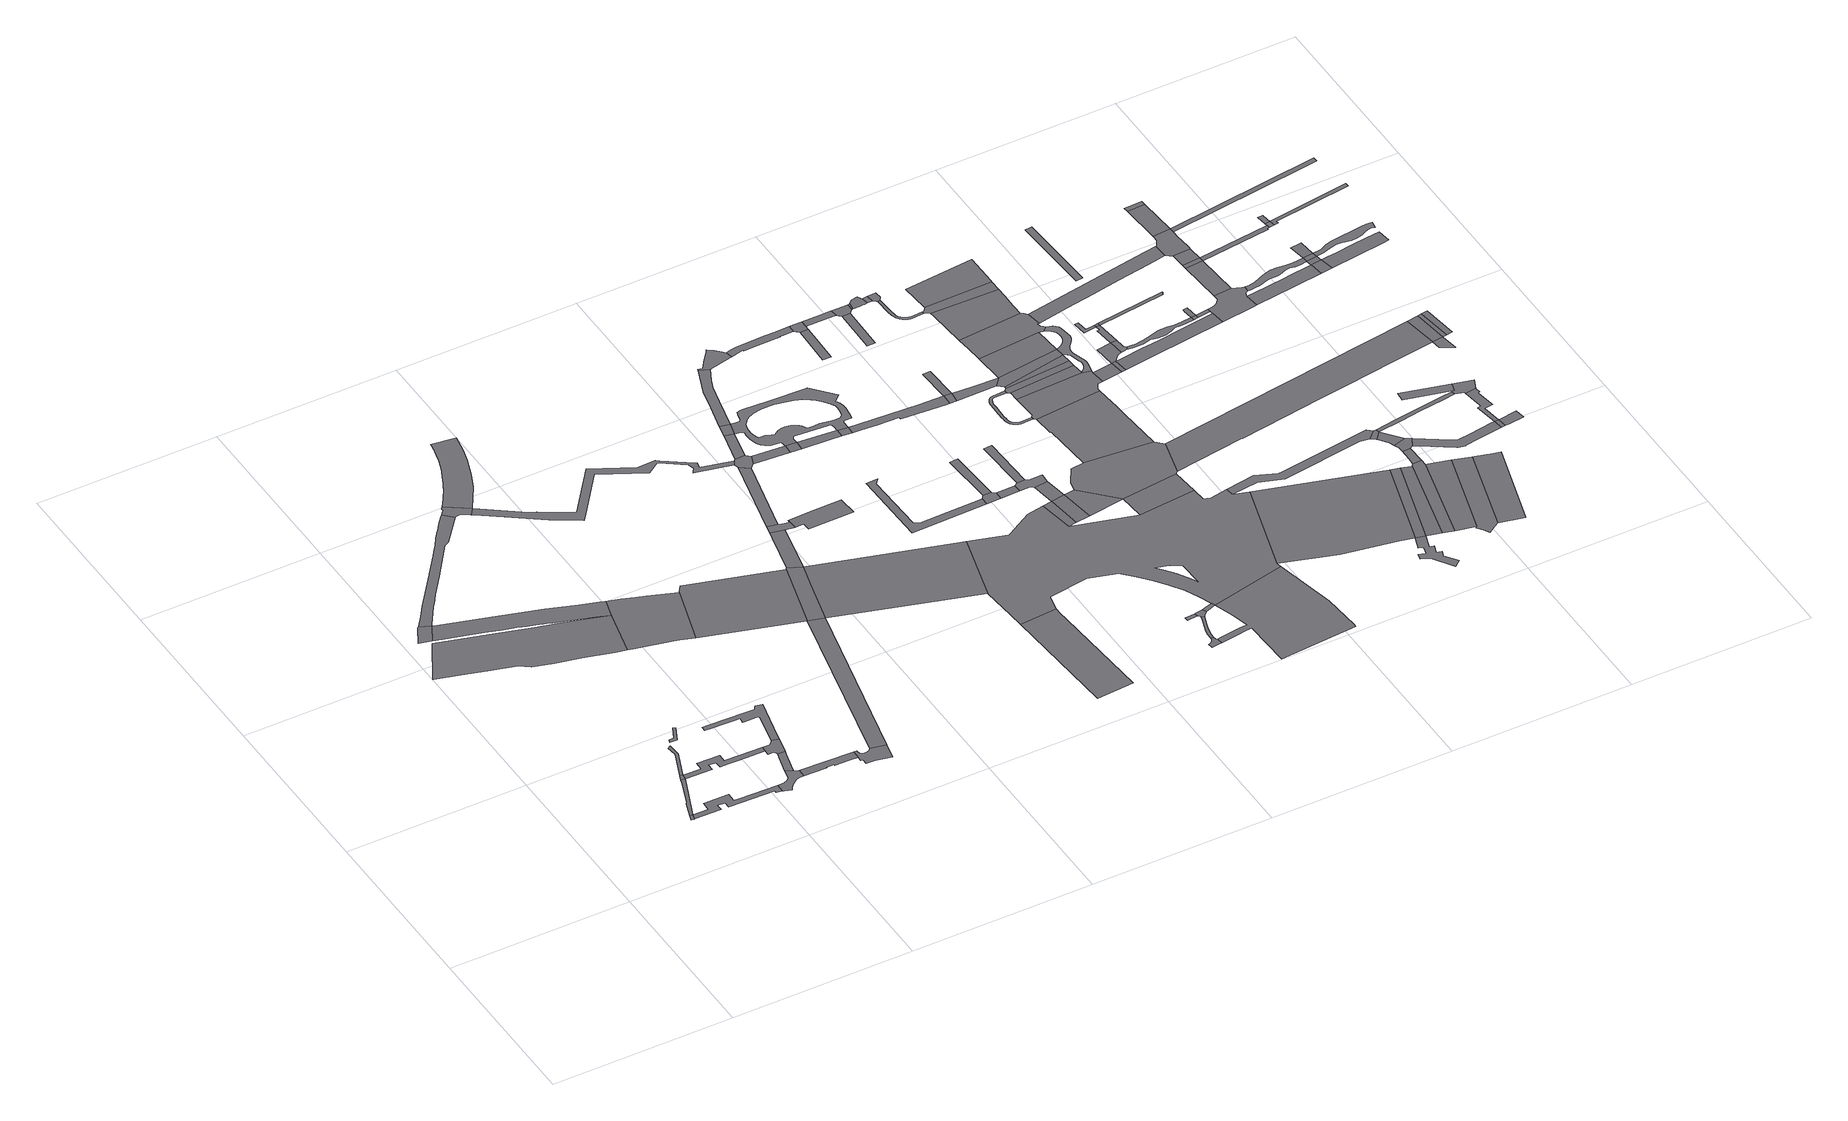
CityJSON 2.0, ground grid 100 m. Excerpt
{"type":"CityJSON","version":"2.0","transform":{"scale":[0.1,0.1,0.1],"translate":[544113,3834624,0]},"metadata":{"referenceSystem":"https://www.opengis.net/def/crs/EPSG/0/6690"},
"CityObjects":{
"road1":{"type":"Road","geometry":[{"type":"MultiSurface","lod":"1","boundaries":[[[0,1,2,3,4]]]}]},
"road2":{"type":"Road","attributes":{"RoadStructureAttribute.sectionType":"1"},"geometry":[{"type":"MultiSurface","lod":"1","boundaries":[[[5,6,7,8,9,10,0,4,11,12]]]}]},
"road3":{"type":"Road","geometry":[{"type":"MultiSurface","lod":"1","boundaries":[[[13,14,15,16,17,18,19]]]}]},
"road4":{"type":"Road","geometry":[{"type":"MultiSurface","lod":"1","boundaries":[[[20,5,12,21]]]}]},
"road5":{"type":"Road","attributes":{"RoadStructureAttribute.sectionType":"1"},"geometry":[{"type":"MultiSurface","lod":"1","boundaries":[[[22,23,24,25,26,4,3,27,28,29,30,31,32,33,34,35]]]}]},
"road6":{"type":"Road","geometry":[{"type":"MultiSurface","lod":"1","boundaries":[[[36,37,38,39,20,21]]]}]},
"road7":{"type":"Road","attributes":{"function":"2","RoadStructureAttribute.sectionType":"7"},"geometry":[{"type":"MultiSurface","lod":"1","boundaries":[[[40,41,42,43,44,45,46,47,48,49,50,51,52,53,54,55,56,57]]]}]},
"road8":{"type":"Road","geometry":[{"type":"MultiSurface","lod":"1","boundaries":[[[58,59,60,61,62,63]]]}]},
"road9":{"type":"Road","attributes":{"RoadStructureAttribute.sectionType":"1"},"geometry":[{"type":"MultiSurface","lod":"1","boundaries":[[[64,65,66,67,68,69,70,21,12,71,72,73,74,75,76,77,78]]]}]},
"road10":{"type":"Road","attributes":{"RoadStructureAttribute.sectionType":"1"},"geometry":[{"type":"MultiSurface","lod":"1","boundaries":[[[79,80,81,82,83,84,85,86,87,88,89,90,91,92,93,94,19,18,95,96,97,98,99,100,101,102,103,104,105,106,107,108]]]}]},
"road11":{"type":"Road","attributes":{"function":"2","RoadStructureAttribute.sectionType":"7"},"geometry":[{"type":"MultiSurface","lod":"1","boundaries":[[[109,110,111,112,113,114,115,18,17,116,117,118,119,120,121,122,123,124,125,126,127,128,129,57,130]]]}]},
"road12":{"type":"Road","geometry":[{"type":"MultiSurface","lod":"1","boundaries":[[[131,132,133,134,35,34,135,136,137,138,139,140,141,142,143,144,145]]]}]},
"road13":{"type":"Road","attributes":{"RoadStructureAttribute.sectionType":"1"},"geometry":[{"type":"MultiSurface","lod":"1","boundaries":[[[146,147,131,145,148,149]]]}]},
"road14":{"type":"Road","attributes":{"RoadStructureAttribute.sectionType":"1"},"geometry":[{"type":"MultiSurface","lod":"1","boundaries":[[[150,151,152,153,154,155,156,157,158,159,160,161,162,163,164,165,166,167,168,169]]]}]},
"road15":{"type":"Road","geometry":[{"type":"MultiSurface","lod":"1","boundaries":[[[168,170,171,78,77,172,173,174,175,146,149,169]]]}]},
"road16":{"type":"Road","attributes":{"RoadStructureAttribute.sectionType":"1"},"geometry":[{"type":"MultiSurface","lod":"1","boundaries":[[[143,142,176,177,178,179,180,181,182]]]}]},
"road17":{"type":"Road","geometry":[{"type":"MultiSurface","lod":"1","boundaries":[[[183,184,185,186,187,79,108,188,189,190,191,192,193,194,195]]]}]},
"road18":{"type":"Road","geometry":[{"type":"MultiSurface","lod":"1","boundaries":[[[196,197,198,199,130,57,56,200,201,202,203,204]]]}]},
"road19":{"type":"Road","geometry":[{"type":"MultiSurface","lod":"1","boundaries":[[[205,206,207,208,209,210,211,212,182,181,213,214,215,216,217,218,219]]]}]},
"road20":{"type":"Road","attributes":{"RoadStructureAttribute.sectionType":"1"},"geometry":[{"type":"MultiSurface","lod":"1","boundaries":[[[220,221,222,223,224,225,226,227,228,229,230,231,232,233,234,183,195,235,236,237,238,239,240,241]]]}]},
"road21":{"type":"Road","attributes":{"RoadStructureAttribute.sectionType":"1"},"geometry":[{"type":"MultiSurface","lod":"1","boundaries":[[[242,219,218,243]]]}]},
"road22":{"type":"Road","attributes":{"RoadStructureAttribute.sectionType":"1"},"geometry":[{"type":"MultiSurface","lod":"1","boundaries":[[[244,204,203,242,245]]]}]},
"road23":{"type":"Road","attributes":{"RoadStructureAttribute.sectionType":"1"},"geometry":[{"type":"MultiSurface","lod":"1","boundaries":[[[246,247,248,249,250,251,252,253,254,255,195,194,256,257,258,259,260,261,262,263,264,265,266,267,268,269,270]]]}]},
"road24":{"type":"Road","geometry":[{"type":"MultiSurface","lod":"1","boundaries":[[[271,272,273,245,242,243,274,275,276]]]}]},
"road25":{"type":"Road","attributes":{"RoadStructureAttribute.sectionType":"1"},"geometry":[{"type":"MultiSurface","lod":"1","boundaries":[[[277,278,279,271,276,280,281]]]}]},
"road26":{"type":"Road","geometry":[{"type":"MultiSurface","lod":"1","boundaries":[[[282,283,278,277,281,284,285,286,287,288,289]]]}]},
"road27":{"type":"Road","attributes":{"RoadStructureAttribute.sectionType":"1"},"geometry":[{"type":"MultiSurface","lod":"1","boundaries":[[[290,283,282,289,291]]]}]},
"road28":{"type":"Road","geometry":[{"type":"MultiSurface","lod":"1","boundaries":[[[292,276,275,274,243,293,294]]]}]},
"road29":{"type":"Road","attributes":{"RoadStructureAttribute.sectionType":"1"},"geometry":[{"type":"MultiSurface","lod":"1","boundaries":[[[295,296,297,298,299,286,285]]]}]},
"road30":{"type":"Road","geometry":[{"type":"MultiSurface","lod":"1","boundaries":[[[300,301,302,270,269,303,290,291,304,305,306,307]]]}]},
"road31":{"type":"Road","attributes":{"RoadStructureAttribute.sectionType":"1"},"geometry":[{"type":"MultiSurface","lod":"1","boundaries":[[[308,301,300,309]]]}]},
"road32":{"type":"Road","attributes":{"function":"3","RoadStructureAttribute.sectionType":"1"},"geometry":[{"type":"MultiSurface","lod":"1","boundaries":[[[310,311,312,313,314,315,316]]]}]},
"road33":{"type":"Road","geometry":[{"type":"MultiSurface","lod":"1","boundaries":[[[317,308,309,318]]]}]},
"road34":{"type":"Road","attributes":{"RoadStructureAttribute.sectionType":"1"},"geometry":[{"type":"MultiSurface","lod":"1","boundaries":[[[307,306,319,320]]]}]},
"road35":{"type":"Road","geometry":[{"type":"MultiSurface","lod":"1","boundaries":[[[320,319,321,322]]]}]},
"road36":{"type":"Road","attributes":{"RoadStructureAttribute.sectionType":"1"},"geometry":[{"type":"MultiSurface","lod":"1","boundaries":[[[323,324,325,317,318,326,327,328,329,330]]]}]},
"road37":{"type":"Road","attributes":{"RoadStructureAttribute.sectionType":"1"},"geometry":[{"type":"MultiSurface","lod":"1","boundaries":[[[331,322,321,332,333,334]]]}]},
"road38":{"type":"Road","attributes":{"RoadStructureAttribute.sectionType":"1"},"geometry":[{"type":"MultiSurface","lod":"1","boundaries":[[[335,336,337,338,339,340,341,342,343,344,345,346,347,348,349,350,351,352,353,354,355,356,318,309,357,358,359,360,361,362,363,364,365,366,367,368,320,322,369,370,371,372,373,374,375,334,376],[377,378,379,380,381,382,383,384,385,386,387,388,389,390,391,392,393,394,395,396,397,398,399,400,401,402,403,404,405,406,407,408,409,410,411,412,413,414,415,416,417,418,419,420,421,422,423,424,425,426,427,428,429,430,431,432,433,434]]]}]},
"road39":{"type":"Road","attributes":{"RoadStructureAttribute.sectionType":"1"},"geometry":[{"type":"MultiSurface","lod":"1","boundaries":[[[435,436,437,438,439,440,441,442,443,444]]]}]},
"road40":{"type":"Road","geometry":[{"type":"MultiSurface","lod":"1","boundaries":[[[445,446,447,448,449,323,330,450,451,452,453,454]]]}]},
"road41":{"type":"Road","geometry":[{"type":"MultiSurface","lod":"1","boundaries":[[[334,333,455,376]]]}]},
"road42":{"type":"Road","geometry":[{"type":"MultiSurface","lod":"1","boundaries":[[[456,457,458,459,460,461,462,463,464,465,466,467,468]]]}]},
"road43":{"type":"Road","geometry":[{"type":"MultiSurface","lod":"1","boundaries":[[[469,470,444,443,471,472]]]}]},
"road44":{"type":"Road","attributes":{"RoadStructureAttribute.sectionType":"1"},"geometry":[{"type":"MultiSurface","lod":"1","boundaries":[[[473,474,475,476,477,456,468,478,479,480,481,482]]]}]},
"road45":{"type":"Road","attributes":{"RoadStructureAttribute.sectionType":"1"},"geometry":[{"type":"MultiSurface","lod":"1","boundaries":[[[483,484,485,486]]]}]},
"road46":{"type":"Road","attributes":{"RoadStructureAttribute.sectionType":"1"},"geometry":[{"type":"MultiSurface","lod":"1","boundaries":[[[487,488,470,469]]]}]},
"road47":{"type":"Road","geometry":[{"type":"MultiSurface","lod":"1","boundaries":[[[489,490,483,486,491,473,482,492,493,494]]]}]},
"road48":{"type":"Road","attributes":{"RoadStructureAttribute.sectionType":"1"},"geometry":[{"type":"MultiSurface","lod":"1","boundaries":[[[495,496,497,498,452,451,499,500,501,502,503,504,505,506,507,508]]]}]},
"road49":{"type":"Road","attributes":{"RoadStructureAttribute.sectionType":"1"},"geometry":[{"type":"MultiSurface","lod":"1","boundaries":[[[509,472,471,510]]]}]},
"road50":{"type":"Road","geometry":[{"type":"MultiSurface","lod":"1","boundaries":[[[511,512,489,494,513]]]}]},
"road51":{"type":"Road","geometry":[{"type":"MultiSurface","lod":"1","boundaries":[[[514,515,516,517,518]]]}]},
"road52":{"type":"Road","attributes":{"RoadStructureAttribute.sectionType":"1"},"geometry":[{"type":"MultiSurface","lod":"1","boundaries":[[[519,520,376,455,521,522,523,524,525,526,527]]]}]},
"road53":{"type":"Road","geometry":[{"type":"MultiSurface","lod":"1","boundaries":[[[528,529,530,516,515,531,532,533,534,294,293,535,314,313,536,537,538,539,540,541,542,543,544,511,513,545,546,547,548,549,550],[551,552,553,554,555,556,557,558]]]}]},
"road54":{"type":"Road","geometry":[{"type":"MultiSurface","lod":"1","boundaries":[[[559,514,518,560]]]}]},
"road55":{"type":"Road","geometry":[{"type":"MultiSurface","lod":"1","boundaries":[[[561,562,563,564,509,510,565,566,567]]]}]},
"road56":{"type":"Road","attributes":{"RoadStructureAttribute.sectionType":"1"},"geometry":[{"type":"MultiSurface","lod":"1","boundaries":[[[568,569,564,563]]]}]},
"road57":{"type":"Road","attributes":{"RoadStructureAttribute.sectionType":"1"},"geometry":[{"type":"MultiSurface","lod":"1","boundaries":[[[567,566,514,559]]]}]},
"road58":{"type":"Road","geometry":[{"type":"MultiSurface","lod":"1","boundaries":[[[570,571,572,573]]]}]},
"road59":{"type":"Road","geometry":[{"type":"MultiSurface","lod":"1","boundaries":[[[508,507,570,573,574,575]]]}]},
"road60":{"type":"Road","geometry":[{"type":"MultiSurface","lod":"1","boundaries":[[[576,577,545,513,578,579,580,581,582,583,584,585,465,464,586,587,588,589,590,591,592]]]}]},
"road61":{"type":"Road","attributes":{"function":"3","RoadStructureAttribute.sectionType":"1"},"geometry":[{"type":"MultiSurface","lod":"1","boundaries":[[[593,559,560,594]]]}]},
"road62":{"type":"Road","attributes":{"RoadStructureAttribute.sectionType":"1"},"geometry":[{"type":"MultiSurface","lod":"1","boundaries":[[[595,596,575,574,597,598,599,600]]]}]},
"road63":{"type":"Road","geometry":[{"type":"MultiSurface","lod":"1","boundaries":[[[527,526,601,602]]]}]},
"road64":{"type":"Road","geometry":[{"type":"MultiSurface","lod":"1","boundaries":[[[603,604,605,527,602]]]}]},
"road65":{"type":"Road","geometry":[{"type":"MultiSurface","lod":"1","boundaries":[[[606,607,608,609]]]}]},
"road66":{"type":"Road","geometry":[{"type":"MultiSurface","lod":"1","boundaries":[[[600,599,606,609,610,611]]]}]},
"road67":{"type":"Road","attributes":{"RoadStructureAttribute.sectionType":"1"},"geometry":[{"type":"MultiSurface","lod":"1","boundaries":[[[612,613,614,615,616,617,618,619,620,621,622,623,624,625,626,627,628,629,630,631,632,633,634,635,636,637,638,639,640,641,642,643,644,645,646,647,648,649,650,651,652,653,654,655,656,657]]]}]},
"road68":{"type":"Road","attributes":{"RoadStructureAttribute.sectionType":"1"},"geometry":[{"type":"MultiSurface","lod":"1","boundaries":[[[658,602,601,659,660]]]}]},
"road69":{"type":"Road","attributes":{"RoadStructureAttribute.sectionType":"1"},"geometry":[{"type":"MultiSurface","lod":"1","boundaries":[[[611,610,661,662]]]}]},
"road70":{"type":"Road","geometry":[{"type":"MultiSurface","lod":"1","boundaries":[[[663,594,530,529]]]}]},
"road71":{"type":"Road","geometry":[{"type":"MultiSurface","lod":"1","boundaries":[[[664,665,666,593,594,663,667,668,669,670]]]}]},
"road72":{"type":"Road","geometry":[{"type":"MultiSurface","lod":"1","boundaries":[[[671,672,673,674,662,661,675,676,677,678,679]]]}]},
"road73":{"type":"Road","attributes":{"RoadStructureAttribute.sectionType":"1"},"geometry":[{"type":"MultiSurface","lod":"1","boundaries":[[[680,679,678,681,682,683]]]}]},
"road74":{"type":"Road","geometry":[{"type":"MultiSurface","lod":"1","boundaries":[[[684,680,683,685,686,687,688,689,690,691,692,693,694]]]}]},
"road75":{"type":"Road","attributes":{"RoadStructureAttribute.sectionType":"1"},"geometry":[{"type":"MultiSurface","lod":"1","boundaries":[[[695,696,697,698,699,700,701,702,664,670]]]}]},
"road76":{"type":"Road","attributes":{"RoadStructureAttribute.sectionType":"1"},"geometry":[{"type":"MultiSurface","lod":"1","boundaries":[[[703,704,705,706,707,708,709,710,711,712,690,689,713,714,715,716,717,718,719,720,721,722,723,724]]]}]},
"road77":{"type":"Road","geometry":[{"type":"MultiSurface","lod":"1","boundaries":[[[725,726,727,635,634,698,697,728,729,730,731,732]]]}]},
"road78":{"type":"Road","attributes":{"RoadStructureAttribute.sectionType":"1"},"geometry":[{"type":"MultiSurface","lod":"1","boundaries":[[[733,734,735,726,725]]]}]},
"road79":{"type":"Road","geometry":[{"type":"MultiSurface","lod":"1","boundaries":[[[736,737,612,657,735,734]]]}]},
"road80":{"type":"Road","attributes":{"RoadStructureAttribute.sectionType":"1"},"geometry":[{"type":"MultiSurface","lod":"1","boundaries":[[[738,660,659,739,740,741]]]}]},
"road81":{"type":"Road","attributes":{"RoadStructureAttribute.sectionType":"1"},"geometry":[{"type":"MultiSurface","lod":"1","boundaries":[[[741,740,742,737,736]]]}]},
"road82":{"type":"Road","attributes":{"RoadStructureAttribute.sectionType":"1"},"geometry":[{"type":"MultiSurface","lod":"1","boundaries":[[[743,744,660,738]]]}]},
"road83":{"type":"Road","geometry":[{"type":"MultiSurface","lod":"1","boundaries":[[[745,746,747,748,749,744,743,750,751,752,753,754,755,756]]]}]},
"road84":{"type":"Road","attributes":{"RoadStructureAttribute.sectionType":"1"},"geometry":[{"type":"MultiSurface","lod":"1","boundaries":[[[757,758,759,760,748,747,761,762,763]]]}]},
"road85":{"type":"Road","geometry":[{"type":"MultiSurface","lod":"1","boundaries":[[[764,765,766,767,724,723,768,769,770,757,763,771]]]}]},
"road86":{"type":"Road","attributes":{"RoadStructureAttribute.sectionType":"1"},"geometry":[{"type":"MultiSurface","lod":"1","boundaries":[[[772,773,774,775,764,771]]]}]},
"road87":{"type":"Road","attributes":{"function":"2","RoadStructureAttribute.sectionType":"1"},"geometry":[{"type":"MultiSurface","lod":"1","boundaries":[[[547,546,776,777,778,779]]]}]},
"road88":{"type":"Road","geometry":[{"type":"MultiSurface","lod":"1","boundaries":[[[780,731,730,781]]]}]},
"road89":{"type":"Road","geometry":[{"type":"MultiSurface","lod":"1","boundaries":[[[782,783,784,785,786,787,788,789,790,791,792,793,794,795,796,797,798,751,750,799,800,801,802,803,804,805,806,807,738,741,808,809,810,811,812,813,814,815,725,732]]]}]},
"road90":{"type":"Road","geometry":[{"type":"MultiSurface","lod":"1","boundaries":[[[816,780,781,817]]]}]},
"road91":{"type":"Road","geometry":[{"type":"MultiSurface","lod":"1","boundaries":[[[778,818,819,820,821,822,823,824,825,826,827,828,829,830,831]]]}]},
"road92":{"type":"Road","attributes":{"RoadStructureAttribute.sectionType":"1"},"geometry":[{"type":"MultiSurface","lod":"1","boundaries":[[[832,833,780,816,834,835,836,837]]]}]},
"road93":{"type":"Road","attributes":{"RoadStructureAttribute.sectionType":"1"},"geometry":[{"type":"MultiSurface","lod":"1","boundaries":[[[838,839,840,841,549,548,842,843,844,845,846]]]}]},
"road94":{"type":"Road","geometry":[{"type":"MultiSurface","lod":"1","boundaries":[[[847,848,849,850,851,852]]]}]},
"road95":{"type":"Road","geometry":[{"type":"MultiSurface","lod":"1","boundaries":[[[853,854,855,832,837,856,857,858]]]}]},
"road96":{"type":"Road","attributes":{"RoadStructureAttribute.sectionType":"1"},"geometry":[{"type":"MultiSurface","lod":"1","boundaries":[[[859,851,860,861,832,855]]]}]},
"road97":{"type":"Road","geometry":[{"type":"MultiSurface","lod":"1","boundaries":[[[862,852,851,859]]]}]},
"road98":{"type":"Road","geometry":[{"type":"MultiSurface","lod":"1","boundaries":[[[779,778,831,863]]]}]},
"road99":{"type":"Road","attributes":{"function":"2","RoadStructureAttribute.sectionType":"1"},"geometry":[{"type":"MultiSurface","lod":"1","boundaries":[[[863,831,864,865]]]}]},
"road100":{"type":"Road","attributes":{"RoadStructureAttribute.sectionType":"1"},"geometry":[{"type":"MultiSurface","lod":"1","boundaries":[[[866,867,868,869,870,871,816,817,872,873]]]}]},
"road101":{"type":"Road","attributes":{"RoadStructureAttribute.sectionType":"1"},"geometry":[{"type":"MultiSurface","lod":"1","boundaries":[[[874,875,876,877,878,879,880,881,882,883,884,885,858,857,886,887,888,889,890,891,892,893,894,895,896,897,898,899,900]]]}]},
"road102":{"type":"Road","geometry":[{"type":"MultiSurface","lod":"1","boundaries":[[[901,902,865,864,903,904]]]}]},
"road103":{"type":"Road","attributes":{"RoadStructureAttribute.sectionType":"1"},"geometry":[{"type":"MultiSurface","lod":"1","boundaries":[[[905,906,907,908,862,859]]]}]},
"road104":{"type":"Road","attributes":{"RoadStructureAttribute.sectionType":"1"},"geometry":[{"type":"MultiSurface","lod":"1","boundaries":[[[909,910,911,756,755,912,913,914,915,916,917,918,919,920,921]]]}]},
"road105":{"type":"Road","attributes":{"RoadStructureAttribute.sectionType":"1"},"geometry":[{"type":"MultiSurface","lod":"1","boundaries":[[[922,923,924,925]]]}]},
"road106":{"type":"Road","attributes":{"function":"2","RoadStructureAttribute.sectionType":"1"},"geometry":[{"type":"MultiSurface","lod":"1","boundaries":[[[904,903,926,927]]]}]},
"road107":{"type":"Road","attributes":{"function":"3","RoadStructureAttribute.sectionType":"1"},"geometry":[{"type":"MultiSurface","lod":"1","boundaries":[[[928,669,668,929,930,931,932,933,934,935,936,937,938]]]}]},
"road108":{"type":"Road","geometry":[{"type":"MultiSurface","lod":"1","boundaries":[[[939,846,845,940,941]]]}]},
"road109":{"type":"Road","attributes":{"RoadStructureAttribute.sectionType":"1"},"geometry":[{"type":"MultiSurface","lod":"1","boundaries":[[[942,943,944,945,902,901]]]}]},
"road110":{"type":"Road","geometry":[{"type":"MultiSurface","lod":"1","boundaries":[[[927,926,946,947,948,949,950,951]]]}]},
"road111":{"type":"Road","attributes":{"RoadStructureAttribute.sectionType":"1"},"geometry":[{"type":"MultiSurface","lod":"1","boundaries":[[[941,940,952,953,954,955]]]}]},
"road112":{"type":"Road","geometry":[{"type":"MultiSurface","lod":"1","boundaries":[[[956,874,900,957]]]}]},
"road113":{"type":"Road","geometry":[{"type":"MultiSurface","lod":"1","boundaries":[[[958,959,960,961,874,956]]]}]},
"road114":{"type":"Road","geometry":[{"type":"MultiSurface","lod":"1","boundaries":[[[962,955,954,963,964,943,942,965,966]]]}]},
"road115":{"type":"Road","attributes":{"RoadStructureAttribute.sectionType":"1"},"geometry":[{"type":"MultiSurface","lod":"1","boundaries":[[[967,956,957,968]]]}]},
"road116":{"type":"Road","attributes":{"function":"2","RoadStructureAttribute.sectionType":"1"},"geometry":[{"type":"MultiSurface","lod":"1","boundaries":[[[969,970,951,950,971,972]]]}]},
"road117":{"type":"Road","geometry":[{"type":"MultiSurface","lod":"1","boundaries":[[[973,974,975,976,977,978,979,980,967,968,866,873,981,982,983,984,985,986,987,988,989,990]]]}]},
"road118":{"type":"Road","attributes":{"RoadStructureAttribute.sectionType":"1"},"geometry":[{"type":"MultiSurface","lod":"1","boundaries":[[[991,992,993,994,939,941,995,996,997,998]]]}]},
"road119":{"type":"Road","attributes":{"RoadStructureAttribute.sectionType":"1"},"geometry":[{"type":"MultiSurface","lod":"1","boundaries":[[[999,1000,1001,1002,1003,1004,1005,966,965,1006,1007,1008,1009,1010,1011,1012,1013,1014]]]}]},
"road120":{"type":"Road","attributes":{"RoadStructureAttribute.sectionType":"1"},"geometry":[{"type":"MultiSurface","lod":"1","boundaries":[[[1015,1016,975,974]]]}]},
"road121":{"type":"Road","geometry":[{"type":"MultiSurface","lod":"1","boundaries":[[[1017,1018,1016,1015]]]}]},
"road122":{"type":"Road","attributes":{"RoadStructureAttribute.sectionType":"1"},"geometry":[{"type":"MultiSurface","lod":"1","boundaries":[[[1019,1020,1018,1017]]]}]},
"road123":{"type":"Road","geometry":[{"type":"MultiSurface","lod":"1","boundaries":[[[1021,1022,1023,1024,1025,909,921,1026,1020,1019,1027,1028,1029,1030]]]}]},
"road124":{"type":"Road","attributes":{"RoadStructureAttribute.sectionType":"1"},"geometry":[{"type":"MultiSurface","lod":"1","boundaries":[[[1031,1032,1033,1034,1035,1036]]]}]},
"road125":{"type":"Road","attributes":{"RoadStructureAttribute.sectionType":"1"},"geometry":[{"type":"MultiSurface","lod":"1","boundaries":[[[1037,1038,1022,1021]]]}]},
"road126":{"type":"Road","geometry":[{"type":"MultiSurface","lod":"1","boundaries":[[[1039,1040,1038,1037]]]}]},
"road127":{"type":"Road","geometry":[{"type":"MultiSurface","lod":"1","boundaries":[[[1041,1014,1013,1042]]]}]},
"road128":{"type":"Road","attributes":{"RoadStructureAttribute.sectionType":"1"},"geometry":[{"type":"MultiSurface","lod":"1","boundaries":[[[1043,1044,1045,1046,1047,986,985,1048,1049,1050]]]}]},
"road129":{"type":"Road","attributes":{"RoadStructureAttribute.sectionType":"1"},"geometry":[{"type":"MultiSurface","lod":"1","boundaries":[[[1051,1052,1053,1054,1055,1056,1057,1058,1059,1060,1061,1014,1041]]]}]},
"road130":{"type":"Road","geometry":[{"type":"MultiSurface","lod":"1","boundaries":[[[1062,1063,1064,1065,1041,1042]]]}]},
"road131":{"type":"Road","attributes":{"RoadStructureAttribute.sectionType":"1"},"geometry":[{"type":"MultiSurface","lod":"1","boundaries":[[[1066,1067,1068,1069,1070,1071,1072,1073,1074,990,989,1075,1076,1077,1078,1079,1080,1081,1082,1083,1084,1085,1086,1087,1088,1089,1090]]]}]},
"road132":{"type":"Road","geometry":[{"type":"MultiSurface","lod":"1","boundaries":[[[1036,1035,991,998,1091,1058,1057,1092]]]}]},
"road133":{"type":"Road","attributes":{"RoadStructureAttribute.sectionType":"1"},"geometry":[{"type":"MultiSurface","lod":"1","boundaries":[[[1093,1017,1015,1094,1095,1096]]]}]},
"road134":{"type":"Road","geometry":[{"type":"MultiSurface","lod":"1","boundaries":[[[1097,1098,1099,938]]]}]},
"road135":{"type":"Road","geometry":[{"type":"MultiSurface","lod":"1","boundaries":[[[1100,1043,1050,1101]]]}]},
"road136":{"type":"Road","geometry":[{"type":"MultiSurface","lod":"1","boundaries":[[[1102,928,938,1099]]]}]},
"road137":{"type":"Road","geometry":[{"type":"MultiSurface","lod":"1","boundaries":[[[1103,1089,1043,1100]]]}]},
"road138":{"type":"Road","geometry":[{"type":"MultiSurface","lod":"1","boundaries":[[[1104,1090,1089,1103]]]}]},
"road139":{"type":"Road","geometry":[{"type":"MultiSurface","lod":"1","boundaries":[[[1105,1106,1090,1104]]]}]},
"road140":{"type":"Road","attributes":{"function":"3","RoadStructureAttribute.sectionType":"1"},"geometry":[{"type":"MultiSurface","lod":"1","boundaries":[[[1107,1102,1099,1108,1109]]]}]},
"road141":{"type":"Road","geometry":[{"type":"MultiSurface","lod":"1","boundaries":[[[1110,1111,1093,1096,1112]]]}]},
"road142":{"type":"Road","geometry":[{"type":"MultiSurface","lod":"1","boundaries":[[[1113,1114,1111,1110]]]}]},
"road143":{"type":"Road","attributes":{"RoadStructureAttribute.sectionType":"1"},"geometry":[{"type":"MultiSurface","lod":"1","boundaries":[[[1115,1107,1109,1116]]]}]},
"road144":{"type":"Road","attributes":{"RoadStructureAttribute.sectionType":"1"},"geometry":[{"type":"MultiSurface","lod":"1","boundaries":[[[1117,1021,1030,1118,1119]]]}]},
"road145":{"type":"Road","attributes":{"RoadStructureAttribute.sectionType":"1"},"geometry":[{"type":"MultiSurface","lod":"1","boundaries":[[[1120,1121,1122,1123,1124,1125,1126,1100,1101,1127,1128]]]}]},
"road146":{"type":"Road","attributes":{"RoadStructureAttribute.sectionType":"1"},"geometry":[{"type":"MultiSurface","lod":"1","boundaries":[[[1129,1130,1131,1132,1133,1104,1103,1134,1135,1136,1137,1138,1139,1140,1141,1142,1143,1144,1145,1146,1147,1148]]]}]},
"road147":{"type":"Road","attributes":{"RoadStructureAttribute.sectionType":"1"},"geometry":[{"type":"MultiSurface","lod":"1","boundaries":[[[1149,1110,1112,1150,1151,1152]]]}]}
},
"vertices":[
[573,415,0],[562,381,0],[576,376,0],[580,380,0],[589,410,0],
[667,664,0],[662,646,0],[624,547,0],[608,505,0],[602,498,0],[585,451,0],[644,546,0],[690,661,0],
[135,2284,0],[133,2281,0],[132,2279,0],[76,2178,0],[143,2161,0],[198,2260,0],[140,2284,0],
[680,697,0],[694,691,0],
[849,403,0],[813,404,0],[814,455,0],[676,459,0],[674,408,0],[726,376,0],[726,412,0],[768,411,0],[767,375,0],[838,373,0],[1019,368,0],[1021,353,0],[1051,350,0],[1052,397,0],
[754,838,0],[749,911,0],[732,898,0],[739,843,0],
[888,1926,0],[733,1972,0],[640,1998,0],[409,2064,0],[136,2143,0],[133,2143,0],[3,1909,0],[7,1908,0],[139,1870,0],[265,1834,0],[410,1793,0],[464,1753,0],[571,1722,0],[633,1709,0],[706,1692,0],[868,1649,0],[927,1635,0],[988,1898,0],
[841,1014,0],[827,1020,0],[794,953,0],[767,952,0],[760,933,0],[803,933,0],
[1004,682,0],[932,684,0],[920,685,0],[922,730,0],[797,734,0],[795,688,0],[698,691,0],[838,657,0],[838,694,0],[880,691,0],[881,656,0],[926,655,0],[983,653,0],[1128,649,0],[1129,679,0],
[653,2956,0],[639,2940,0],[621,2920,0],[605,2900,0],[577,2864,0],[561,2846,0],[550,2830,0],[542,2819,0],[510,2771,0],[494,2750,0],[463,2710,0],[379,2600,0],[376,2595,0],[230,2408,0],[185,2346,0],[142,2287,0],[200,2264,0],[203,2269,0],[224,2300,0],[273,2375,0],[291,2400,0],[306,2420,0],[328,2451,0],[414,2563,0],[477,2648,0],[549,2745,0],[561,2752,0],[577,2762,0],[612,2802,0],[700,2907,0],
[1015,2002,0],[1003,2006,0],[991,2010,0],[894,2043,0],[737,2098,0],[453,2183,0],[206,2257,0],[193,2148,0],[293,2120,0],[395,2090,0],[482,2063,0],[562,2040,0],[572,2037,0],[594,2030,0],[636,2016,0],[687,1999,0],[712,1991,0],[715,1989,0],[749,1976,0],[903,1927,0],[938,1916,0],[1017,2002,0],
[1137,474,0],[1125,421,0],[1111,406,0],[1088,396,0],[1059,345,0],[1096,331,0],[1106,348,0],[1121,364,0],[1140,379,0],[1155,389,0],[1173,394,0],[1197,397,0],[1198,442,0],[1183,447,0],[1175,457,0],
[1169,599,0],[1162,572,0],[1204,578,0],[1209,597,0],
[1237,722,0],[1291,958,0],[1254,964,0],[1248,957,0],[1239,944,0],[1190,946,0],[992,953,0],[953,954,0],[952,927,0],[986,926,0],[1065,923,0],[1115,921,0],[1143,919,0],[1141,889,0],[1149,888,0],[1216,887,0],[1228,884,0],[1231,875,0],[1193,702,0],[1231,693,0],
[1185,689,0],[1170,678,0],[1128,621,0],[1141,619,0],[1156,619,0],[1169,611,0],
[1322,392,0],[1322,397,0],[1367,398,0],[1367,390,0],[1442,387,0],[1493,385,0],[1495,431,0],
[684,3005,0],[676,2995,0],[673,2990,0],[675,2982,0],[662,2966,0],[706,2910,0],[712,2911,0],[720,2913,0],[730,2912,0],[739,2910,0],[744,2907,0],[776,2884,0],[803,2922,0],
[1318,1897,0],[1209,1937,0],[1158,1955,0],[1090,1978,0],[957,1628,0],[1154,1581,0],[1183,1572,0],[1259,1549,0],[1358,1882,0],
[1574,414,0],[1566,403,0],[1553,398,0],[1538,398,0],[1526,400,0],[1521,404,0],[1515,407,0],[1513,430,0],[1493,357,0],[1506,357,0],[1506,327,0],[1554,323,0],[1639,305,0],[1659,396,0],[1576,415,0],
[868,3436,0],[866,3426,0],[862,3398,0],[859,3382,0],[848,3338,0],[843,3318,0],[842,3313,0],[830,3277,0],[816,3240,0],[794,3196,0],[789,3184,0],[770,3148,0],[745,3098,0],[730,3074,0],[715,3050,0],[844,2990,0],[886,3059,0],[925,3144,0],[961,3246,0],[981,3321,0],[995,3392,0],[999,3417,0],
[1789,1391,0],[1873,1367,0],
[1386,1923,0],[1890,1774,0],
[1905,2644,0],[1913,2677,0],[1904,2683,0],[1764,2782,0],[1748,2793,0],[1649,2793,0],[1428,2904,0],[1226,2645,0],[1059,2745,0],[1025,2764,0],[790,2875,0],[1083,2665,0],[1228,2577,0],[1257,2614,0],[1441,2852,0],[1679,2727,0],[1719,2754,0],[1748,2774,0],[1755,2768,0],[1871,2686,0],[1879,2651,0],[1864,2629,0],[1859,2622,0],[2061,2574,0],[2077,2603,0],
[1898,1783,0],[1897,1781,0],[1894,1779,0],[1905,1493,0],[1938,1623,0],[1971,1751,0],
[1961,2050,0],[1957,2051,0],[1948,2011,0],[2028,2012,0],[2033,2034,0],
[1976,2095,0],[1968,2097,0],[2073,2025,0],[2085,2025,0],[2083,2087,0],[2079,2072,0],[2043,2080,0],[2022,2085,0],
[2071,2551,0],[2119,2513,0],
[2718,1530,0],[2645,1137,0],[2747,1523,0],
[2134,2027,0],[2136,1982,0],[2386,1984,0],[2380,2091,0],[2209,2089,0],
[2141,2613,0],[2086,2609,0],[2083,2606,0],[2064,2569,0],[2135,2528,0],[2139,2531,0],[2144,2536,0],[2164,2591,0],
[2127,2788,0],[2178,2776,0],
[2887,679,0],[2879,786,0],[2875,831,0],[2875,870,0],[2668,855,0],[2716,192,0],[2921,207,0],
[2143,2861,0],[2195,2849,0],
[2343,2522,0],[2346,2575,0],
[2403,2518,0],[2406,2570,0],
[2261,3273,0],[2203,3124,0],[2176,3004,0],[2236,3024,0],[2260,3130,0],[2268,3149,0],[2279,3179,0],[2317,3252,0],
[2619,2553,0],[2551,2508,0],[2618,2504,0],[2621,2553,0],
[2679,2588,0],[2683,2596,0],[2688,2598,0],[2728,2596,0],[2732,2621,0],[2739,2676,0],[2738,2704,0],[2734,2724,0],[2728,2736,0],[2721,2745,0],[2759,2779,0],[2663,2891,0],[2653,2898,0],[2638,2898,0],[2447,2907,0],[2305,2915,0],[2288,2914,0],[2270,2909,0],[2263,2894,0],[2254,2852,0],[2246,2844,0],[2239,2844,0],[2212,2769,0],[2224,2759,0],[2222,2739,0],[2223,2701,0],[2233,2661,0],[2248,2642,0],[2263,2627,0],[2286,2614,0],[2316,2610,0],[2341,2608,0],[2346,2595,0],[2346,2585,0],[2406,2603,0],[2413,2616,0],[2423,2618,0],[2603,2605,0],[2616,2600,0],[2619,2593,0],[2621,2585,0],[2679,2546,0],[2455,2869,0],[2503,2861,0],[2553,2850,0],[2574,2841,0],[2587,2836,0],[2624,2812,0],[2645,2796,0],[2662,2779,0],[2690,2739,0],[2700,2723,0],[2703,2714,0],[2705,2702,0],[2704,2677,0],[2700,2654,0],[2695,2643,0],[2687,2633,0],[2682,2630,0],[2674,2627,0],[2656,2627,0],[2629,2630,0],[2571,2639,0],[2541,2638,0],[2523,2636,0],[2514,2638,0],[2508,2642,0],[2501,2648,0],[2491,2664,0],[2483,2676,0],[2469,2686,0],[2459,2691,0],[2433,2699,0],[2427,2700,0],[2424,2701,0],[2413,2702,0],[2392,2699,0],[2369,2692,0],[2359,2686,0],[2345,2677,0],[2340,2677,0],[2328,2681,0],[2311,2689,0],[2299,2692,0],[2284,2693,0],[2276,2694,0],[2263,2696,0],[2254,2723,0],[2252,2741,0],[2252,2766,0],[2253,2778,0],[2258,2796,0],[2265,2812,0],[2270,2819,0],[2287,2837,0],[2302,2847,0],[2334,2861,0],[2369,2870,0],[2387,2871,0],[2431,2871,0],
[2887,1758,0],[2777,1756,0],[2625,1754,0],[2595,1773,0],[2586,2113,0],[2610,2139,0],[2546,2138,0],[2554,1707,0],[2973,1717,0],[2972,1760,0],
[2372,3386,0],[2364,3376,0],[2315,3311,0],[2287,3275,0],[2265,3283,0],[2441,3279,0],[2454,3282,0],[2445,3321,0],[2429,3338,0],[2402,3365,0],
[2676,2500,0],
[3413,309,0],[3409,294,0],[3403,286,0],[3391,276,0],[3380,274,0],[3384,246,0],[3409,249,0],[3425,251,0],[3441,253,0],[3437,286,0],[3434,288,0],[3430,297,0],[3428,308,0],
[3035,1781,0],[2990,1779,0],[3051,1718,0],[3054,1764,0],
[3451,471,0],[3445,450,0],[3426,393,0],[3418,367,0],[3414,340,0],[3429,338,0],[3433,363,0],[3440,388,0],[3459,445,0],[3465,460,0],
[3436,506,0],[3380,502,0],[3382,481,0],[3438,487,0],
[3019,2077,0],[2974,2075,0],
[3480,512,0],[3452,508,0],[3449,480,0],[3471,470,0],[3483,484,0],[3494,492,0],
[2729,3338,0],[2675,3340,0],[2510,3334,0],[2481,3330,0],[2509,3294,0],[2526,3297,0],[2526,3291,0],[2604,3292,0],[2626,3293,0],[2730,3295,0],[2730,3299,0],[2749,3298,0],[2806,3299,0],[2806,3339,0],
[3158,1765,0],[3159,1721,0],
[3547,533,0],[3509,522,0],[3555,513,0],
[3253,1576,0],[3203,1567,0],[3235,1375,0],[3262,1379,0],[3278,1381,0],
[3064,2522,0],[2736,2541,0],[2722,2496,0],[2812,2490,0],[2929,2485,0],[2929,2475,0],[3178,2457,0],[3192,2456,0],[3194,2518,0],
[3898,1229,0],[3891,1305,0],[3576,1278,0],[3107,1551,0],[3030,1506,0],[2964,1469,0],[2953,1462,0],[2661,941,0],[2894,963,0],[3115,993,0],[3269,949,0],[3277,942,0],[3330,885,0],[3388,816,0],[3437,751,0],[3482,679,0],[3518,605,0],[3972,606,0],[3966,634,0],[4120,1164,0],[4036,1189,0],[4030,1233,0],[3936,1218,0],[3570,705,0],[3568,707,0],[3552,740,0],[3511,810,0],[3463,874,0],[3442,899,0],[3512,879,0],[3563,845,0],
[3332,1589,0],[3360,1392,0],
[3313,1771,0],[3241,1769,0],[3223,1781,0],[3178,1779,0],[3218,1723,0],[3236,1710,0],[3311,1717,0],
[3211,2082,0],[3166,2080,0],
[2829,3275,0],[2823,3042,0],[2868,3041,0],[2874,3274,0],
[2875,3299,0],[2875,3339,0],
[4062,53,0],[4047,267,0],[3556,510,0],[3587,408,0],[3613,311,0],[3614,308,0],[3614,306,0],[3598,307,0],[3566,305,0],[3451,289,0],[3561,269,0],[3571,270,0],[3621,276,0],[3622,273,0],[3632,9,0],[3632,3,0],[4063,36,0],
[3392,1598,0],[3564,1421,0],
[3036,3340,0],[2982,3340,0],[3033,3300,0],[3036,3300,0],[3044,3300,0],[3041,3340,0],
[3231,2455,0],[3237,2516,0],
[3230,2711,0],[3208,2710,0],[3187,2708,0],
[3065,3278,0],[3060,3028,0],[3105,3027,0],[3110,3277,0],
[3132,3301,0],[3132,3340,0],
[3469,2404,0],[3402,2402,0],[3391,2399,0],[3381,2395,0],[3374,2388,0],[3368,2380,0],[3363,2369,0],[3360,2359,0],[3359,2348,0],[3357,2322,0],[3356,2266,0],[3356,2238,0],[3357,2222,0],[3357,2211,0],[3359,2201,0],[3363,2189,0],[3369,2178,0],[3379,2168,0],[3390,2161,0],[3404,2155,0],[3415,2152,0],[3435,2152,0],[3484,2155,0],[3483,2170,0],[3434,2167,0],[3417,2167,0],[3408,2169,0],[3397,2174,0],[3388,2180,0],[3381,2187,0],[3377,2195,0],[3374,2205,0],[3372,2213,0],[3372,2224,0],[3371,2239,0],[3371,2265,0],[3372,2321,0],[3373,2346,0],[3375,2356,0],[3377,2364,0],[3381,2372,0],[3385,2378,0],[3390,2382,0],[3396,2385,0],[3404,2387,0],[3470,2389,0],
[3357,2510,0],[3452,2458,0],[3493,2505,0],
[3136,3301,0],[3144,3340,0],
[3878,1457,0],
[3539,1750,0],[3458,1740,0],[3406,1654,0],[3887,1466,0],[3890,1469,0],[3943,1678,0],[3902,1718,0],
[3203,3364,0],[3201,3368,0],[3166,3363,0],[3163,3360,0],[3177,3301,0],[3193,3302,0],[3205,3303,0],[3219,3304,0],[3215,3344,0],
[3244,3346,0],[3240,3306,0],[3243,3306,0],[3248,3307,0],
[3293,3351,0],[3249,3307,0],[3254,3304,0],[3262,3298,0],[3267,3292,0],[3269,3288,0],[3284,3289,0],[3285,3295,0],[3289,3301,0],[3293,3307,0],[3296,3312,0],
[3882,1968,0],[3880,2030,0],[3867,2177,0],[3497,2145,0],[3506,2027,0],[3510,2027,0],[3532,1750,0],[3546,1750,0],
[3352,3111,0],[3344,3112,0],[3335,3114,0],[3326,3118,0],[3317,3124,0],[3307,3134,0],[3299,3145,0],[3294,3157,0],[3292,3168,0],[3289,3195,0],[3274,3193,0],[3277,3166,0],[3280,3153,0],[3286,3138,0],[3296,3124,0],[3307,3113,0],[3318,3105,0],[3330,3099,0],[3342,3097,0],[3352,3096,0],[3417,3100,0],[3417,3115,0],
[3858,2337,0],[3488,2321,0],[3494,2185,0],[3866,2196,0],[3883,2227,0],[3915,2232,0],[3905,2311,0],[3908,2326,0],
[3858,2339,0],[3852,2405,0],[3486,2376,0],
[3849,2444,0],[3484,2416,0],
[3841,2550,0],[3458,2453,0],[3483,2430,0],[3845,2498,0],
[3484,2423,0],
[3829,2701,0],[3480,2673,0],
[3835,2860,0],[3826,2867,0],[3822,2870,0],[3466,2843,0],[3473,2763,0],[3852,2698,0],[3878,2722,0],[3868,2730,0],[3859,2741,0],[3854,2759,0],[3864,2761,0],[3853,2845,0],
[3448,3084,0],[3450,3058,0],[3451,3046,0],[3458,2950,0],[3821,2979,0],[3821,2981,0],[3821,3077,0],
[3444,3139,0],[3440,3129,0],[3432,3120,0],[3426,3116,0],[3425,3100,0],[3433,3098,0],[3442,3093,0],[3820,3141,0],
[3820,3155,0],[3819,3337,0],[3432,3300,0],[3432,3299,0],
[4264,540,0],[4561,486,0],[4639,467,0],[4786,970,0],
[4018,2327,0],[4029,2248,0],
[3917,2371,0],[3919,2381,0],[3920,2396,0],[3918,2408,0],[3894,2489,0],[3894,2504,0],[3898,2523,0],[3909,2541,0],[3924,2558,0],[3934,2571,0],[3942,2586,0],[3946,2603,0],[3938,2674,0],[3932,2688,0],[3922,2701,0],[3911,2710,0],[3896,2715,0],[3871,2691,0],[3888,2678,0],[3901,2661,0],[3907,2643,0],[3909,2623,0],[3905,2603,0],[3896,2585,0],[3883,2570,0],[3865,2559,0],[3856,2495,0],[3868,2488,0],[3877,2476,0],[3893,2421,0],[3896,2409,0],[3896,2395,0],[3892,2378,0],[3883,2363,0],
[4042,2329,0],[4053,2251,0],
[4617,396,0],[4642,386,0],[4628,341,0],[4590,353,0],[4583,318,0],[4631,298,0],[4704,187,0],[4741,214,0],[4691,284,0],[4703,317,0],[4675,324,0],[4690,371,0],[4667,376,0],[4690,454,0],
[4091,2460,0],[4009,2449,0],[4053,2342,0],[4068,2357,0],[4083,2368,0],[4099,2376,0],
[4837,1284,0],[4334,1214,0],[4310,1214,0],[4197,1260,0],[4187,1207,0],[4315,1160,0],[4765,1225,0],[4819,1219,0],[4861,1260,0],
[4035,2609,0],[4029,2669,0],[4009,2667,0],[4017,2590,0],[4089,2598,0],[4087,2616,0],
[4134,2404,0],[4129,2423,0],[4124,2463,0],[4117,2378,0],[4133,2379,0],[4142,2398,0],
[4109,2601,0],[4092,2572,0],[4078,2571,0],
[4107,2618,0],
[4837,955,0],
[4772,434,0],[4895,938,0],
[4626,2406,0],[4543,2395,0],[4433,2381,0],[4303,2363,0],[4200,2351,0],[4080,2333,0],[4215,2273,0],[4636,2328,0],
[4521,2432,0],[4471,2426,0],[4446,2425,0],[4418,2426,0],[4386,2429,0],[4360,2429,0],[4335,2427,0],[4303,2419,0],[4239,2401,0],[4222,2397,0],[4194,2395,0],[4166,2395,0],[4164,2375,0],[4195,2375,0],[4225,2377,0],[4244,2381,0],[4271,2389,0],[4286,2384,0],[4307,2380,0],[4330,2379,0],[4352,2381,0],[4368,2385,0],[4386,2391,0],[4418,2406,0],[4445,2405,0],[4473,2406,0],[4523,2412,0],
[4955,954,0],[4904,951,0],[4833,419,0],[4956,920,0],
[4491,2649,0],[4490,2657,0],[4496,2658,0],[4495,2667,0],
[4636,2977,0],[4579,2968,0],[4568,2966,0],[3892,2766,0],[3983,2782,0],[4038,2793,0],[4201,2820,0],[4252,2828,0],[4406,2856,0],[4490,2870,0],[4582,2887,0],[4642,2898,0],[4643,2898,0],
[4177,2946,0],[4214,2949,0],[4190,3401,0],[4153,3400,0],
[4939,393,0],[5080,885,0],
[5412,1890,0],[4278,1526,0],[4288,1527,0],[4543,1565,0],[4757,1596,0],[4940,1623,0],[4969,1627,0],[5007,1632,0],[5255,1668,0],[5280,1672,0],[5441,1695,0],
[4879,1262,0],[4844,1197,0],[4882,1241,0],
[4951,1059,0],[4908,1057,0],[4909,1037,0],[4909,992,0],
[4932,386,0],[4955,354,0],[4974,324,0],[5015,350,0],[5041,368,0],[5180,856,0],
[4855,1188,0],[4888,1144,0],[4897,1117,0],[4967,1137,0],
[4550,2436,0],[4552,2416,0],
[4541,2506,0],[4516,2501,0],[4518,2488,0],[4514,2488,0],
[4979,1129,0],[4903,1101,0],[4906,1092,0],[4970,1071,0],[4994,1119,0],
[4622,2445,0],[4624,2425,0],
[5284,827,0],[5192,853,0],[5178,335,0],[5319,817,0],
[4846,2504,0],[4798,2524,0],[4699,2517,0],[4701,2487,0],[4678,2462,0],[4670,2456,0],[4660,2452,0],[4645,2448,0],[4691,2335,0],[4760,2345,0],[4820,2352,0],[4832,2354,0],[4843,2355,0],[4833,2434,0],[4839,2456,0],[4844,2462,0],[4858,2468,0],[4860,2503,0],
[5335,1326,0],[5285,1319,0],[5122,1296,0],[4994,1278,0],[5024,1260,0],[5133,1276,0],[5271,1295,0],[5339,1304,0],
[5391,1031,0],[5251,1009,0],[5201,1001,0],[5188,1000,0],[5174,1004,0],[5164,1009,0],[5154,1014,0],[4996,1057,0],[5153,952,0],[5154,951,0],[5157,951,0],[5194,941,0],[5202,946,0],[5272,956,0],[5412,976,0],[5405,1030,0],
[4781,2771,0],[4682,2764,0],
[4779,2796,0],[4680,2789,0],
[4774,2880,0],[4675,2873,0],
[4763,3055,0],[4663,3048,0],[4665,3014,0],[4645,2983,0],[4642,2978,0],[4662,2883,0],[4773,2890,0],[4768,2965,0],[4767,2979,0],[4764,3030,0],
[5325,1388,0],[5104,1445,0],[5099,1392,0],[5298,1342,0],[5352,1329,0],[5365,1378,0],
[4748,3277,0],[4649,3271,0],
[4746,3304,0],[4647,3298,0],
[5427,1031,0],[5434,979,0],
[5219,2486,0],[5085,2468,0],[5080,2467,0],[5075,2466,0],[4958,2450,0],[5064,2384,0],[5090,2388,0],[5229,2406,0],
[5412,1138,0],[5460,1144,0],[5458,1155,0],[5455,1178,0],[5444,1255,0],[5453,1257,0],[5448,1289,0],[5389,1281,0],[5404,1174,0],[5405,1164,0],[5386,1159,0],
[5451,981,0],[5458,981,0],[5544,992,0],[5535,1046,0],
[5187,2545,0],[5149,2541,0],[5110,2545,0],[5070,2550,0],[5031,2548,0],[4996,2540,0],[4956,2524,0],[4922,2509,0],[4885,2502,0],[4874,2468,0],[4898,2471,0],[4931,2476,0],[4958,2485,0],[4981,2492,0],[5001,2495,0],[5024,2493,0],[5046,2495,0],[5074,2505,0],[5094,2513,0],[5106,2517,0],[5117,2516,0],[5145,2511,0],[5180,2512,0],[5215,2519,0],[5211,2549,0],
[5387,1293,0],[5474,1349,0],
[5181,2846,0],[5172,2818,0],[5170,2827,0],[5183,2829,0],
[5450,1644,0],[5518,1602,0],[5503,1703,0],
[5280,2493,0],[5296,2415,0],
[5475,1899,0],
[5275,2527,0],
[5269,2556,0],
[5258,2650,0],[5197,2642,0],
[5498,1902,0],[5508,1704,0],[5526,1707,0],
[5208,2865,0],[5179,2861,0],[5212,2832,0],
[5200,2923,0],[5172,2919,0],
[5533,1907,0],[5561,1712,0],
[5627,3171,0],[5557,3136,0],[5631,3146,0],
[5627,2537,0],[5557,2528,0],[5463,2516,0],[5369,2504,0],[5321,2498,0],[5298,2495,0],[5286,2494,0],[5602,2455,0],[5637,2459,0],
[5604,2616,0],[5579,2616,0],[5388,2591,0],[5355,2579,0],[5319,2562,0],[5297,2531,0],[5321,2535,0],[5347,2544,0],[5374,2552,0],[5400,2556,0],[5424,2556,0],[5458,2549,0],[5482,2547,0],[5514,2550,0],[5546,2557,0],[5569,2568,0],[5590,2577,0],[5607,2579,0],[5627,2574,0],[5633,2612,0],
[5666,2929,0],[5236,2835,0],[5234,2849,0],[5667,2908,0]
]}
